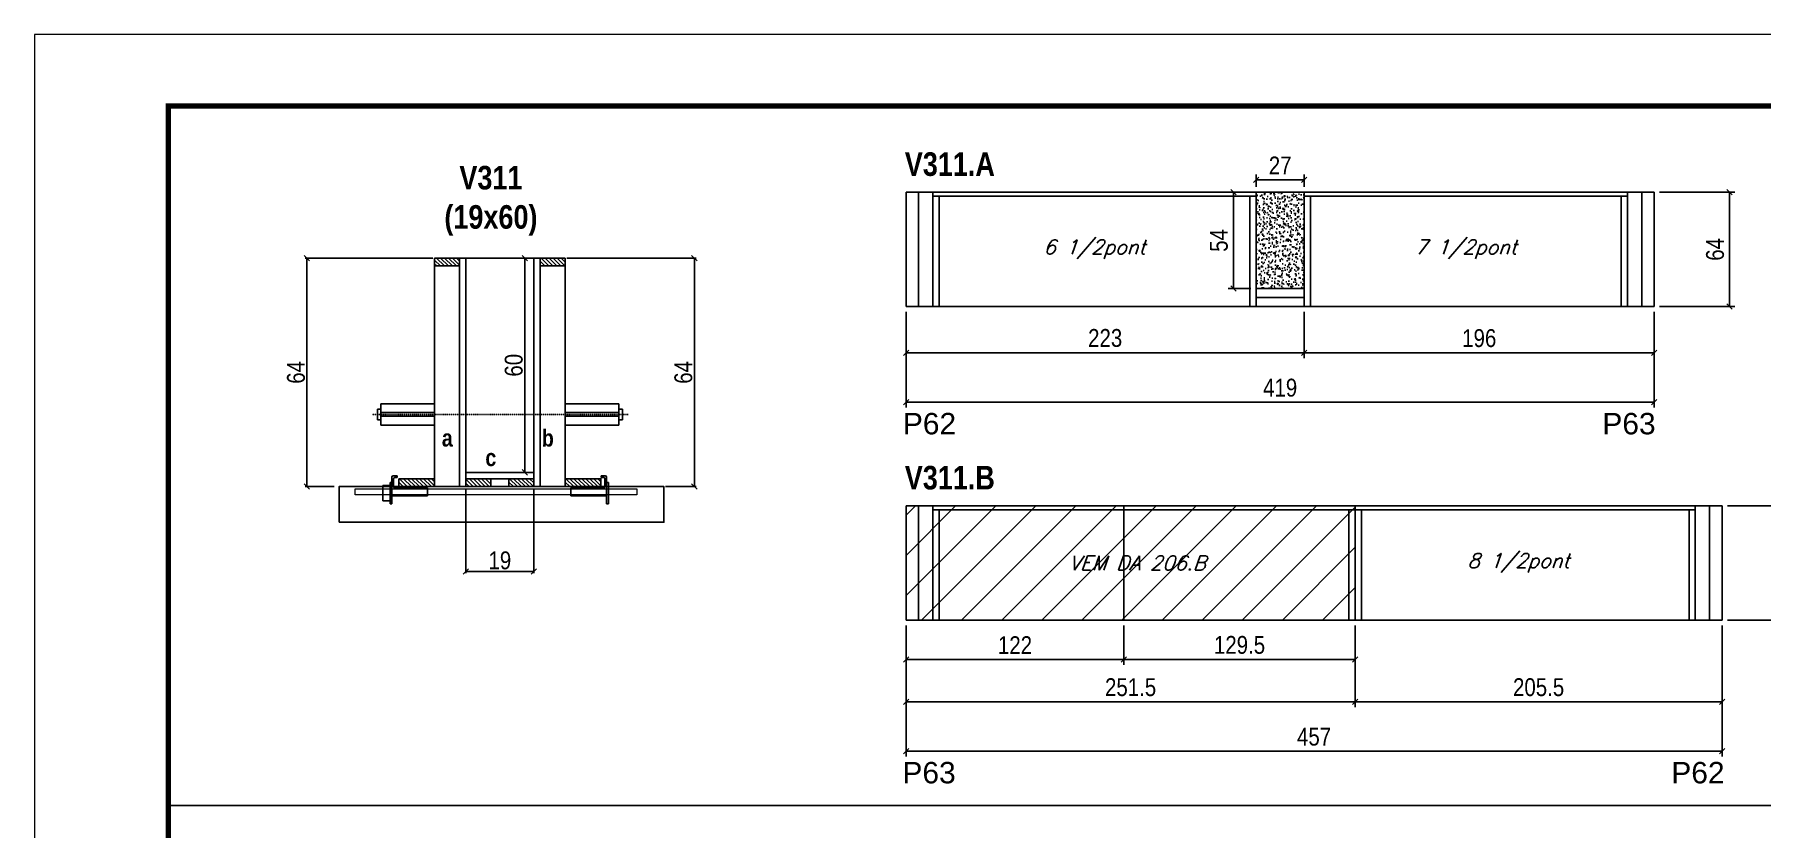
# Model space of a CAD drawing. Extents: x 3309 to 9590, y -2522 to 15424.
# Drawn here: x 4908 to 5875, y 11866 to 12311 of the extents above; entities that cross this region are included whole.
import ezdxf

# ---------------------------------------------------------------- set-up
doc = ezdxf.new("R2010")
doc.units = 0
doc.linetypes.add('DASHED', pattern=[0.75, 0.5, -0.25])
doc.linetypes.add('HIDDEN', pattern=[0.375, 0.25, -0.125])
for name, color, linetype in [('5', 5, 'Continuous'), ('barrote', 251, 'Continuous'), ('COTA', 241, 'Continuous'), ('detalhes', 4, 'Continuous'), ('NOMENCLATURA', 7, 'Continuous'), ('Painéis', 200, 'Continuous'), ('presilha', 1, 'Continuous'), ('SARR_2.2x10', 60, 'Continuous'), ('SARR_2.2x7', 40, 'Continuous'), ('SARR_3.5x7', 81, 'Continuous'), ('TENSOR', 3, 'Continuous'), ('texto', 7, 'Continuous')]:
    doc.layers.add(name, color=color, linetype=linetype)
for name, color, linetype, lineweight in [('CONCRETO', 251, 'Continuous', 25), ('Folhas', 255, 'Continuous', 9), ('Hachura', 251, 'Continuous', 9), ('SARRAFO DE PRESSAO', 251, 'DASHED', 9), ('SCO-___-LAJ', 2, 'Continuous', 0)]:
    doc.layers.add(name, color=color, linetype=linetype, lineweight=lineweight)
doc.styles.add('COTA TECNICA', font='techl___.ttf', dxfattribs={"height": 10})
doc.styles.add('COTA TECNICA 2X', font='techl___.ttf', dxfattribs={"height": 10})
doc.styles.add('Romans', font='romans.shx')
doc.styles.get("Standard").update_dxf_attribs({"font": 'arial.ttf'})
doc.styles.add('TECNICA', font='techb___.ttf', dxfattribs={"height": 10})
doc.dimstyles.new('PAINEL', dxfattribs={"dimtxt": 10, "dimasz": 3, "dimexe": 3, "dimexo": 3, "dimgap": 3, "dimtad": 1, "dimdec": 1, "dimzin": 12, "dimdsep": 46, "dimtxsty": 'COTA TECNICA', "dimblk1": 'OBLIQUE', "dimblk2": 'OBLIQUE', "dimsah": 1, "dimcen": 0.9, "dimclrd": 4, "dimclre": 4, "dimclrt": 240, "dimadec": 1, "dimazin": 3, "dimtfac": 1, "dimtdec": 1, "dimtmove": 0, "dimatfit": 3, "dimfxl": 1, "dimtolj": 1, "dimtzin": 12, "dimarcsym": 0})
doc.dimstyles.new('SECAO', dxfattribs={"dimscale": 0.333333, "dimtxt": 5, "dimasz": 9, "dimexe": 3, "dimexo": 3, "dimgap": 3, "dimtad": 1, "dimdec": 1, "dimlfac": 0.5, "dimzin": 12, "dimdsep": 46, "dimtxsty": 'COTA TECNICA 2X', "dimblk1": 'OBLIQUE', "dimblk2": 'OBLIQUE', "dimsah": 1, "dimcen": 0.9, "dimclrd": 4, "dimclre": 4, "dimclrt": 240, "dimadec": 1, "dimazin": 3, "dimtfac": 1, "dimtdec": 1, "dimtmove": 0, "dimatfit": 3, "dimfxl": 1, "dimtolj": 1, "dimtzin": 12, "dimarcsym": 0})
pattern_1 = [(135, (38384.996, -111454.7385), (-1.122532015, -1.122532015), [])]

# ---------------------------------------------------------------- blocks, each defined once
blk = doc.blocks.new('9999999999')
at = {"layer": 'Folhas'}
blk.add_lwpolyline([(98138.98, 34190.21), (99623.98, 34190.21), (99623.98, 35240.21), (98138.98, 35240.21)], close=True, dxfattribs=at)
at = {"layer": 'Folhas', "color": 30, "const_width": 3}
blk.add_lwpolyline([(98213.98, 34230.21), (99583.98, 34230.21), (99583.98, 35200.21), (98213.98, 35200.21)], close=True, dxfattribs=at)
blk = doc.blocks.new('_Oblique')
at = {"color": 0, "linetype": 'ByBlock', "lineweight": -2}
blk.add_line((-0.5, -0.5), (0.5, 0.5), dxfattribs=at)
blk = doc.blocks.new('*D1234')
at = {"layer": 'COTA', "color": 4, "lineweight": -2, "transparency": 16777216}
for p, q in [((5149.46, 12056.43), (5149.46, 12008.96)), ((5187.46, 12056.43), (5187.46, 12008.96)), ((5187.46, 12009.96), (5149.46, 12009.96))]:
    blk.add_line(p, q, dxfattribs=at)
at = {"layer": 'Defpoints', "color": 0, "transparency": 16777216}
for p in [(5149.46, 12057.43), (5187.46, 12057.43), (5149.46, 12009.96)]:
    blk.add_point(p, dxfattribs=at)
at = {"layer": 'COTA', "color": 4, "lineweight": -2, "transparency": 16777216, "xscale": 3, "yscale": 3, "zscale": 3, "rotation": 180}
blk.add_blockref('_Oblique', (5149.46, 12009.96), dxfattribs=at)
at = {"layer": 'COTA', "color": 4, "lineweight": -2, "transparency": 16777216, "xscale": 3, "yscale": 3, "zscale": 3}
blk.add_blockref('_Oblique', (5187.46, 12009.96), dxfattribs=at)
at = {"layer": 'COTA', "color": 240, "transparency": 16777216, "insert": (5168.46, 12016.05), "char_height": 10, "attachment_point": 5, "style": 'COTA TECNICA 2X'}
blk.add_mtext('\\A1;19', dxfattribs=at)
blk = doc.blocks.new('PRESILHA METÁLICA 1')
at = {"layer": 'presilha'}
for p, q in [((6, 15.5), (7.5, 15.5)), ((6, -2.5), (6, 15.5)), ((7.5, 10.6), (7.5, 19.9)), ((7.5, 15.5), (7.5, -2.5)), ((12, 21), (8.6, 21)), ((9, 11.6), (9, 18.9)), ((12, 19.5), (9.6, 19.5)), ((12, 21), (12, 19.5)), ((0, 13), (6, 13)), ((0, 13), (0, 0)), ((6, 0), (0, 0)), ((6, 13), (6, 0)), ((37.5, 4.1), (7.5, 4.1)), ((37.5, 11), (9.6, 11)), ((37.5, 11), (37.5, 4.1)), ((7.5, -2.5), (6, -2.5))]:
    blk.add_line(p, q, dxfattribs=at)
for centre, radius, start, end in [((8.6, 19.9), 1.14, 90, 180), ((9.6, 18.9), 0.57, 90, 180), ((9.6, 11.6), 0.57, 180, 270)]:
    blk.add_arc(centre, radius, start, end, dxfattribs=at)
blk = doc.blocks.new('PRESILHA METÁLICA 2')
at = {"layer": 'presilha'}
for p, q in [((-5.2, 23.5), (-5.2, 22)), ((-5.2, 23.5), (-1.9, 23.5)), ((-5.2, 22), (-2.8, 22)), ((-2.2, 14.1), (-2.2, 21.4)), ((0.8, 18), (-0.8, 18)), ((-0.8, 18), (-0.8, 0)), ((-0.8, 14.6), (-0.8, 22.4)), ((0.8, 0), (0.8, 18)), ((-30.8, 13.5), (-30.8, 6.6)), ((-30.8, 13.5), (-2.8, 13.5)), ((-30.8, 6.6), (-0.8, 6.6)), ((-0.8, 0), (0.8, 0))]:
    blk.add_line(p, q, dxfattribs=at)
for centre, radius, start, end in [((-2.8, 21.4), 0.57, 0, 90), ((-1.9, 22.4), 1.14, 0, 90), ((-2.8, 14.1), 0.57, 270, 0)]:
    blk.add_arc(centre, radius, start, end, dxfattribs=at)
blk = doc.blocks.new('*D1235')
at = {"layer": 'COTA', "color": 4, "lineweight": -2, "transparency": 16777216}
for p, q in [((5130.86, 12185.43), (5059.41, 12185.43)), ((5060.41, 12185.43), (5060.41, 12057.43)), ((5075.64, 12057.43), (5059.41, 12057.43))]:
    blk.add_line(p, q, dxfattribs=at)
at = {"layer": 'Defpoints', "color": 0, "transparency": 16777216}
for p in [(5131.86, 12185.43), (5060.41, 12057.43), (5076.64, 12057.43)]:
    blk.add_point(p, dxfattribs=at)
at = {"layer": 'COTA', "color": 4, "lineweight": -2, "transparency": 16777216, "xscale": 3, "yscale": 3, "zscale": 3}
for p, rotation in [((5060.41, 12185.43), 90), ((5060.41, 12057.43), 270)]:
    blk.add_blockref('_Oblique', p, dxfattribs=dict(at, rotation=rotation))
at = {"layer": 'COTA', "color": 240, "transparency": 16777216, "insert": (5054.31, 12121.43), "char_height": 10, "attachment_point": 5, "rotation": 90, "style": 'COTA TECNICA 2X'}
blk.add_mtext('\\A1;64', dxfattribs=at)
blk = doc.blocks.new('*D1236')
at = {"layer": 'COTA', "color": 4, "lineweight": -2, "transparency": 16777216}
for p, q in [((5206.06, 12185.43), (5278.38, 12185.43)), ((5277.38, 12185.43), (5277.38, 12057.43)), ((5261.27, 12057.43), (5278.38, 12057.43))]:
    blk.add_line(p, q, dxfattribs=at)
at = {"layer": 'Defpoints', "color": 0, "transparency": 16777216}
for p in [(5205.06, 12185.43), (5260.27, 12057.43), (5277.38, 12057.43)]:
    blk.add_point(p, dxfattribs=at)
at = {"layer": 'COTA', "color": 4, "lineweight": -2, "transparency": 16777216, "xscale": 3, "yscale": 3, "zscale": 3}
for p, rotation in [((5277.38, 12185.43), 90), ((5277.38, 12057.43), 270)]:
    blk.add_blockref('_Oblique', p, dxfattribs=dict(at, rotation=rotation))
at = {"layer": 'COTA', "color": 240, "transparency": 16777216, "insert": (5271.27, 12121.43), "char_height": 10, "attachment_point": 5, "rotation": 90, "style": 'COTA TECNICA 2X'}
blk.add_mtext('\\A1;64', dxfattribs=at)
blk = doc.blocks.new('*D1237')
at = {"layer": 'COTA', "color": 4, "lineweight": -2, "transparency": 16777216}
for p, q in [((5186.46, 12185.43), (5181.38, 12185.43)), ((5182.38, 12065.43), (5182.38, 12185.43)), ((5186.46, 12065.43), (5181.38, 12065.43))]:
    blk.add_line(p, q, dxfattribs=at)
at = {"layer": 'Defpoints', "color": 0, "transparency": 16777216}
for p in [(5182.38, 12185.43), (5187.46, 12185.43), (5187.46, 12065.43)]:
    blk.add_point(p, dxfattribs=at)
at = {"layer": 'COTA', "color": 4, "lineweight": -2, "transparency": 16777216, "xscale": 3, "yscale": 3, "zscale": 3}
for p, rotation in [((5182.38, 12185.43), 90), ((5182.38, 12065.43), 270)]:
    blk.add_blockref('_Oblique', p, dxfattribs=dict(at, rotation=rotation))
at = {"layer": 'COTA', "color": 240, "transparency": 16777216, "insert": (5176.28, 12125.43), "char_height": 10, "attachment_point": 5, "rotation": 90, "style": 'COTA TECNICA 2X'}
blk.add_mtext('\\A1;60', dxfattribs=at)
blk = doc.blocks.new('*D1238')
at = {"layer": 'COTA', "color": 4, "linetype": 'ByBlock', "lineweight": -2, "transparency": 16777216}
for p, q in [((5618.96, 12155.35), (5618.96, 12129.43)), ((5814.96, 12155.35), (5814.96, 12129.43)), ((5814.96, 12132.43), (5618.96, 12132.43))]:
    blk.add_line(p, q, dxfattribs=at)
at = {"layer": 'Defpoints', "color": 0, "linetype": 'ByBlock', "transparency": 16777216}
for p in [(5618.96, 12158.35), (5814.96, 12158.35), (5618.96, 12132.43)]:
    blk.add_point(p, dxfattribs=at)
at = {"layer": 'COTA', "color": 4, "linetype": 'ByBlock', "lineweight": -2, "transparency": 16777216, "xscale": 3, "yscale": 3, "zscale": 3, "rotation": 180}
blk.add_blockref('_Oblique', (5618.96, 12132.43), dxfattribs=at)
at = {"layer": 'COTA', "color": 4, "linetype": 'ByBlock', "lineweight": -2, "transparency": 16777216, "xscale": 3, "yscale": 3, "zscale": 3}
blk.add_blockref('_Oblique', (5814.96, 12132.43), dxfattribs=at)
at = {"layer": 'COTA', "color": 240, "linetype": 'ByBlock', "transparency": 16777216, "insert": (5716.96, 12140.56), "char_height": 10, "attachment_point": 5, "style": 'COTA TECNICA'}
blk.add_mtext('\\A1;196', dxfattribs=at)
blk = doc.blocks.new('*D1239')
at = {"layer": 'COTA', "color": 4, "linetype": 'ByBlock', "lineweight": -2, "transparency": 16777216}
for p, q in [((5395.96, 12155.35), (5395.96, 12129.43)), ((5618.96, 12155.35), (5618.96, 12129.43)), ((5618.96, 12132.43), (5395.96, 12132.43))]:
    blk.add_line(p, q, dxfattribs=at)
at = {"layer": 'Defpoints', "color": 0, "linetype": 'ByBlock', "transparency": 16777216}
for p in [(5395.96, 12158.35), (5618.96, 12158.35), (5395.96, 12132.43)]:
    blk.add_point(p, dxfattribs=at)
at = {"layer": 'COTA', "color": 4, "linetype": 'ByBlock', "lineweight": -2, "transparency": 16777216, "xscale": 3, "yscale": 3, "zscale": 3, "rotation": 180}
blk.add_blockref('_Oblique', (5395.96, 12132.43), dxfattribs=at)
at = {"layer": 'COTA', "color": 4, "linetype": 'ByBlock', "lineweight": -2, "transparency": 16777216, "xscale": 3, "yscale": 3, "zscale": 3}
blk.add_blockref('_Oblique', (5618.96, 12132.43), dxfattribs=at)
at = {"layer": 'COTA', "color": 240, "linetype": 'ByBlock', "transparency": 16777216, "insert": (5507.46, 12140.65), "char_height": 10, "attachment_point": 5, "style": 'COTA TECNICA'}
blk.add_mtext('\\A1;223', dxfattribs=at)
blk = doc.blocks.new('*D1240')
at = {"layer": 'COTA', "color": 4, "linetype": 'ByBlock', "lineweight": -2, "transparency": 16777216}
for p, q in [((5395.96, 12155.35), (5395.96, 12101.72)), ((5814.96, 12155.35), (5814.96, 12101.72)), ((5814.96, 12104.72), (5395.96, 12104.72))]:
    blk.add_line(p, q, dxfattribs=at)
at = {"layer": 'Defpoints', "color": 0, "linetype": 'ByBlock', "transparency": 16777216}
for p in [(5395.96, 12158.35), (5814.96, 12158.35), (5395.96, 12104.72)]:
    blk.add_point(p, dxfattribs=at)
at = {"layer": 'COTA', "color": 4, "linetype": 'ByBlock', "lineweight": -2, "transparency": 16777216, "xscale": 3, "yscale": 3, "zscale": 3, "rotation": 180}
blk.add_blockref('_Oblique', (5395.96, 12104.72), dxfattribs=at)
at = {"layer": 'COTA', "color": 4, "linetype": 'ByBlock', "lineweight": -2, "transparency": 16777216, "xscale": 3, "yscale": 3, "zscale": 3}
blk.add_blockref('_Oblique', (5814.96, 12104.72), dxfattribs=at)
at = {"layer": 'COTA', "color": 240, "linetype": 'ByBlock', "transparency": 16777216, "insert": (5605.46, 12112.82), "char_height": 10, "attachment_point": 5, "style": 'COTA TECNICA'}
blk.add_mtext('\\A1;419', dxfattribs=at)
blk = doc.blocks.new('*D1241')
at = {"layer": 'COTA', "color": 4, "lineweight": -2, "transparency": 16777216}
for p, q in [((5588.96, 12222.35), (5576.27, 12222.35)), ((5579.27, 12222.35), (5579.27, 12168.35)), ((5588.96, 12168.35), (5576.27, 12168.35))]:
    blk.add_line(p, q, dxfattribs=at)
at = {"layer": 'Defpoints', "color": 0, "transparency": 16777216}
for p in [(5591.96, 12222.35), (5579.27, 12168.35), (5591.96, 12168.35)]:
    blk.add_point(p, dxfattribs=at)
at = {"layer": 'COTA', "color": 4, "lineweight": -2, "transparency": 16777216, "xscale": 3, "yscale": 3, "zscale": 3}
for p, rotation in [((5579.27, 12222.35), 90), ((5579.27, 12168.35), 270)]:
    blk.add_blockref('_Oblique', p, dxfattribs=dict(at, rotation=rotation))
at = {"layer": 'COTA', "color": 240, "transparency": 16777216, "insert": (5571.17, 12195.35), "char_height": 10, "attachment_point": 5, "rotation": 90, "style": 'COTA TECNICA'}
blk.add_mtext('\\A1;54', dxfattribs=at)
blk = doc.blocks.new('*D1242')
at = {"layer": 'COTA', "color": 4, "lineweight": -2, "transparency": 16777216}
for p, q in [((5591.96, 12225.35), (5591.96, 12232.28)), ((5591.96, 12229.28), (5618.96, 12229.28)), ((5618.96, 12225.35), (5618.96, 12232.28))]:
    blk.add_line(p, q, dxfattribs=at)
at = {"layer": 'Defpoints', "color": 0, "transparency": 16777216}
for p in [(5618.96, 12229.28), (5591.96, 12222.35), (5618.96, 12222.35)]:
    blk.add_point(p, dxfattribs=at)
at = {"layer": 'COTA', "color": 4, "lineweight": -2, "transparency": 16777216, "xscale": 3, "yscale": 3, "zscale": 3, "rotation": 180}
blk.add_blockref('_Oblique', (5591.96, 12229.28), dxfattribs=at)
at = {"layer": 'COTA', "color": 4, "lineweight": -2, "transparency": 16777216, "xscale": 3, "yscale": 3, "zscale": 3}
blk.add_blockref('_Oblique', (5618.96, 12229.28), dxfattribs=at)
at = {"layer": 'COTA', "color": 240, "transparency": 16777216, "insert": (5605.46, 12237.35), "char_height": 10, "attachment_point": 5, "style": 'COTA TECNICA'}
blk.add_mtext('\\A1;27', dxfattribs=at)
blk = doc.blocks.new('*D1243')
at = {"layer": 'COTA', "color": 4, "lineweight": -2, "transparency": 16777216}
for p, q in [((5817.96, 12222.35), (5860.16, 12222.35)), ((5857.16, 12222.35), (5857.16, 12158.35)), ((5817.96, 12158.35), (5860.16, 12158.35))]:
    blk.add_line(p, q, dxfattribs=at)
at = {"layer": 'Defpoints', "color": 0, "transparency": 16777216}
for p in [(5814.96, 12222.35), (5814.96, 12158.35), (5857.16, 12158.35)]:
    blk.add_point(p, dxfattribs=at)
at = {"layer": 'COTA', "color": 4, "lineweight": -2, "transparency": 16777216, "xscale": 3, "yscale": 3, "zscale": 3}
for p, rotation in [((5857.16, 12222.35), 90), ((5857.16, 12158.35), 270)]:
    blk.add_blockref('_Oblique', p, dxfattribs=dict(at, rotation=rotation))
at = {"layer": 'COTA', "color": 240, "transparency": 16777216, "insert": (5849.06, 12190.35), "char_height": 10, "attachment_point": 5, "rotation": 90, "style": 'COTA TECNICA'}
blk.add_mtext('\\A1;64', dxfattribs=at)
blk = doc.blocks.new('*D1244')
at = {"layer": 'COTA', "color": 4, "linetype": 'ByBlock', "lineweight": -2, "transparency": 16777216}
for p, q in [((5647.46, 11979.67), (5647.46, 11933.9)), ((5852.96, 11979.67), (5852.96, 11933.9)), ((5852.96, 11936.9), (5647.46, 11936.9))]:
    blk.add_line(p, q, dxfattribs=at)
at = {"layer": 'Defpoints', "color": 0, "linetype": 'ByBlock', "transparency": 16777216}
for p in [(5647.46, 11982.67), (5852.96, 11982.67), (5647.46, 11936.9)]:
    blk.add_point(p, dxfattribs=at)
at = {"layer": 'COTA', "color": 4, "linetype": 'ByBlock', "lineweight": -2, "transparency": 16777216, "xscale": 3, "yscale": 3, "zscale": 3, "rotation": 180}
blk.add_blockref('_Oblique', (5647.46, 11936.9), dxfattribs=at)
at = {"layer": 'COTA', "color": 4, "linetype": 'ByBlock', "lineweight": -2, "transparency": 16777216, "xscale": 3, "yscale": 3, "zscale": 3}
blk.add_blockref('_Oblique', (5852.96, 11936.9), dxfattribs=at)
at = {"layer": 'COTA', "color": 240, "linetype": 'ByBlock', "transparency": 16777216, "insert": (5750.21, 11945.01), "char_height": 10, "attachment_point": 5, "style": 'COTA TECNICA'}
blk.add_mtext('\\A1;205.5', dxfattribs=at)
blk = doc.blocks.new('*D1245')
at = {"layer": 'COTA', "color": 4, "linetype": 'ByBlock', "lineweight": -2, "transparency": 16777216}
for p, q in [((5395.96, 11979.67), (5395.96, 11933.9)), ((5647.46, 11979.67), (5647.46, 11933.9)), ((5647.46, 11936.9), (5395.96, 11936.9))]:
    blk.add_line(p, q, dxfattribs=at)
at = {"layer": 'Defpoints', "color": 0, "linetype": 'ByBlock', "transparency": 16777216}
for p in [(5395.96, 11982.67), (5647.46, 11982.67), (5395.96, 11936.9)]:
    blk.add_point(p, dxfattribs=at)
at = {"layer": 'COTA', "color": 4, "linetype": 'ByBlock', "lineweight": -2, "transparency": 16777216, "xscale": 3, "yscale": 3, "zscale": 3, "rotation": 180}
blk.add_blockref('_Oblique', (5395.96, 11936.9), dxfattribs=at)
at = {"layer": 'COTA', "color": 4, "linetype": 'ByBlock', "lineweight": -2, "transparency": 16777216, "xscale": 3, "yscale": 3, "zscale": 3}
blk.add_blockref('_Oblique', (5647.46, 11936.9), dxfattribs=at)
at = {"layer": 'COTA', "color": 240, "linetype": 'ByBlock', "transparency": 16777216, "insert": (5521.71, 11945.01), "char_height": 10, "attachment_point": 5, "style": 'COTA TECNICA'}
blk.add_mtext('\\A1;251.5', dxfattribs=at)
blk = doc.blocks.new('*D1246')
at = {"layer": 'COTA', "color": 4, "linetype": 'ByBlock', "lineweight": -2, "transparency": 16777216}
for p, q in [((5395.96, 11979.67), (5395.96, 11906.2)), ((5852.96, 11979.67), (5852.96, 11906.2)), ((5852.96, 11909.2), (5395.96, 11909.2))]:
    blk.add_line(p, q, dxfattribs=at)
at = {"layer": 'Defpoints', "color": 0, "linetype": 'ByBlock', "transparency": 16777216}
for p in [(5395.96, 11982.67), (5852.96, 11982.67), (5395.96, 11909.2)]:
    blk.add_point(p, dxfattribs=at)
at = {"layer": 'COTA', "color": 4, "linetype": 'ByBlock', "lineweight": -2, "transparency": 16777216, "xscale": 3, "yscale": 3, "zscale": 3, "rotation": 180}
blk.add_blockref('_Oblique', (5395.96, 11909.2), dxfattribs=at)
at = {"layer": 'COTA', "color": 4, "linetype": 'ByBlock', "lineweight": -2, "transparency": 16777216, "xscale": 3, "yscale": 3, "zscale": 3}
blk.add_blockref('_Oblique', (5852.96, 11909.2), dxfattribs=at)
at = {"layer": 'COTA', "color": 240, "linetype": 'ByBlock', "transparency": 16777216, "insert": (5624.46, 11917.3), "char_height": 10, "attachment_point": 5, "style": 'COTA TECNICA'}
blk.add_mtext('\\A1;457', dxfattribs=at)
blk = doc.blocks.new('*D1247')
at = {"layer": 'COTA', "color": 4, "lineweight": -2, "transparency": 16777216}
for p, q in [((5855.96, 12046.67), (5898.16, 12046.67)), ((5895.16, 12046.67), (5895.16, 11982.67)), ((5855.96, 11982.67), (5898.16, 11982.67))]:
    blk.add_line(p, q, dxfattribs=at)
at = {"layer": 'Defpoints', "color": 0, "transparency": 16777216}
for p in [(5852.96, 12046.67), (5852.96, 11982.67), (5895.16, 11982.67)]:
    blk.add_point(p, dxfattribs=at)
at = {"layer": 'COTA', "color": 4, "lineweight": -2, "transparency": 16777216, "xscale": 3, "yscale": 3, "zscale": 3}
for p, rotation in [((5895.16, 12046.67), 90), ((5895.16, 11982.67), 270)]:
    blk.add_blockref('_Oblique', p, dxfattribs=dict(at, rotation=rotation))
at = {"layer": 'COTA', "color": 240, "transparency": 16777216, "insert": (5887.06, 12014.67), "char_height": 10, "attachment_point": 5, "rotation": 90, "style": 'COTA TECNICA'}
blk.add_mtext('\\A1;64', dxfattribs=at)
blk = doc.blocks.new('*D1805')
at = {"layer": 'COTA', "color": 4, "lineweight": -2, "transparency": 16777216}
for p, q in [((5395.96, 11979.67), (5395.96, 11957.56)), ((5517.96, 11979.67), (5517.96, 11957.56)), ((5395.96, 11960.56), (5517.96, 11960.56))]:
    blk.add_line(p, q, dxfattribs=at)
at = {"layer": 'Defpoints', "color": 0, "transparency": 16777216}
for p in [(5395.96, 11982.67), (5517.96, 11982.67), (5517.96, 11960.56)]:
    blk.add_point(p, dxfattribs=at)
at = {"layer": 'COTA', "color": 4, "lineweight": -2, "transparency": 16777216, "xscale": 3, "yscale": 3, "zscale": 3, "rotation": 180}
blk.add_blockref('_Oblique', (5395.96, 11960.56), dxfattribs=at)
at = {"layer": 'COTA', "color": 4, "lineweight": -2, "transparency": 16777216, "xscale": 3, "yscale": 3, "zscale": 3}
blk.add_blockref('_Oblique', (5517.96, 11960.56), dxfattribs=at)
at = {"layer": 'COTA', "color": 240, "transparency": 16777216, "insert": (5456.96, 11968.61), "char_height": 10, "attachment_point": 5, "style": 'COTA TECNICA'}
blk.add_mtext('\\A1;122', dxfattribs=at)
blk = doc.blocks.new('*D1806')
at = {"layer": 'COTA', "color": 4, "lineweight": -2, "transparency": 16777216}
for p, q in [((5517.96, 11979.67), (5517.96, 11957.56)), ((5647.46, 11979.67), (5647.46, 11957.56)), ((5517.96, 11960.56), (5647.46, 11960.56))]:
    blk.add_line(p, q, dxfattribs=at)
at = {"layer": 'Defpoints', "color": 0, "transparency": 16777216}
for p in [(5517.96, 11982.67), (5647.46, 11982.67), (5647.46, 11960.56)]:
    blk.add_point(p, dxfattribs=at)
at = {"layer": 'COTA', "color": 4, "lineweight": -2, "transparency": 16777216, "xscale": 3, "yscale": 3, "zscale": 3, "rotation": 180}
blk.add_blockref('_Oblique', (5517.96, 11960.56), dxfattribs=at)
at = {"layer": 'COTA', "color": 4, "lineweight": -2, "transparency": 16777216, "xscale": 3, "yscale": 3, "zscale": 3}
blk.add_blockref('_Oblique', (5647.46, 11960.56), dxfattribs=at)
at = {"layer": 'COTA', "color": 240, "transparency": 16777216, "insert": (5582.71, 11968.69), "char_height": 10, "attachment_point": 5, "style": 'COTA TECNICA'}
blk.add_mtext('\\A1;129.5', dxfattribs=at)

msp = doc.modelspace()

# ---------------------------------------------------------------- hatches: boundary and pattern name
at = {"layer": 'COTA'}
h = msp.add_hatch(dxfattribs=at)
h.set_pattern_fill('AR-CONC', color=256, scale=0.03)
h.paths.add_polyline_path([(5591.96, 12168.35), (5618.96, 12168.35), (5618.96, 12222.35), (5591.96, 12222.35)])
at = {"layer": 'Hachura', "linetype": 'ByBlock'}
h = msp.add_hatch(dxfattribs=at)
h.set_pattern_fill('ANSI31', color=256, scale=5)
h.paths.add_polyline_path([(5517.96, 12046.67), (5395.96, 12046.67), (5395.96, 11982.67), (5517.96, 11982.67)])
h.paths.add_polyline_path([(5647.46, 12046.67), (5517.96, 12046.67), (5517.96, 11982.67), (5647.46, 11982.67)])
at = {"layer": 'SARR_2.2x10'}
h = msp.add_hatch(dxfattribs=at)
h.set_pattern_fill('ANSI31', color=256, scale=0.5, angle=90)
h.set_pattern_definition([(135, (38305.396, -111454.7385), (-1.122532015, -1.122532015), [])])
h.paths.add_polyline_path([(5111.86, 12061.83), (5111.86, 12057.43), (5131.86, 12057.43), (5131.86, 12061.83)])
h = msp.add_hatch(dxfattribs=at)
h.set_pattern_fill('ANSI31', color=256, scale=0.5, angle=90)
h.set_pattern_definition([(135, (38398.596, -111454.7385), (-1.122532015, -1.122532015), [])])
h.paths.add_polyline_path([(5205.06, 12061.83), (5205.06, 12057.43), (5225.06, 12057.43), (5225.06, 12061.83)])
at = {"layer": 'SARR_2.2x7'}
h = msp.add_hatch(dxfattribs=at)
h.set_pattern_fill('ANSI31', color=256, scale=0.5, angle=90)
h.set_pattern_definition([(135, (38319.396, -111331.1385), (-1.122532015, -1.122532015), [])])
h.paths.add_polyline_path([(5145.86, 12185.43), (5145.86, 12181.03), (5131.86, 12181.03), (5131.86, 12185.43)])
h = msp.add_hatch(dxfattribs=at)
h.set_pattern_fill('ANSI31', color=256, scale=0.5, angle=90)
h.set_pattern_definition([(135, (38299.396, -111331.1385), (-1.122532015, -1.122532015), [])])
h.paths.add_polyline_path([(5191.06, 12185.43), (5191.06, 12181.03), (5205.06, 12181.03), (5205.06, 12185.43)])
h = msp.add_hatch(dxfattribs=at)
h.set_pattern_fill('ANSI31', color=256, scale=0.5, angle=90)
h.set_pattern_definition(pattern_1)
h.paths.add_polyline_path([(5163.46, 12057.43), (5163.46, 12061.83), (5149.46, 12061.83), (5149.46, 12057.43)])
h = msp.add_hatch(dxfattribs=at)
h.set_pattern_fill('ANSI31', color=256, scale=0.5, angle=90)
h.set_pattern_definition(pattern_1)
h.paths.add_polyline_path([(5173.46, 12061.83), (5173.46, 12057.43), (5187.46, 12057.43), (5187.46, 12061.83)])

# ---------------------------------------------------------------- linework, layer by layer
at = {"ltscale": 3}
for p, q in [((5099.86, 12100.88), (5099.86, 12094.88)), ((5101.86, 12100.88), (5099.86, 12100.88)), ((5101.86, 12103.88), (5101.86, 12091.88)), ((5101.86, 12103.88), (5131.86, 12103.88)), ((5235.06, 12103.88), (5205.06, 12103.88)), ((5235.06, 12103.88), (5235.06, 12091.88)), ((5237.06, 12100.88), (5235.06, 12100.88)), ((5237.06, 12100.88), (5237.06, 12094.88)), ((5101.86, 12094.88), (5099.86, 12094.88)), ((5131.86, 12098.88), (5101.86, 12098.88)), ((5131.86, 12096.88), (5101.86, 12096.88)), ((5101.86, 12091.88), (5131.86, 12091.88)), ((5205.06, 12098.88), (5235.06, 12098.88)), ((5205.06, 12096.88), (5235.06, 12096.88)), ((5235.06, 12091.88), (5205.06, 12091.88)), ((5235.06, 12094.88), (5237.06, 12094.88))]:
    msp.add_line(p, q, dxfattribs=at)
at = {"layer": 'barrote'}
msp.add_lwpolyline([(5078.4, 12037.43), (5260.32, 12037.43), (5260.32, 12057.43), (5078.4, 12057.43)], close=True, dxfattribs=at)
at = {"layer": 'CONCRETO', "linetype": 'Continuous'}
msp.add_line((5187.46, 12185.43), (5149.46, 12185.43), dxfattribs=at)
at = {"layer": 'COTA'}
for p, q in [((5591.96, 12222.35), (5618.96, 12222.35)), ((5591.96, 12168.35), (5591.96, 12158.35)), ((4982.87, 11878.83), (6352.87, 11878.83))]:
    msp.add_line(p, q, dxfattribs=at)
at = {"layer": 'detalhes', "color": 250}
msp.add_line((5078.4, 12037.43), (5078.4, 12057.43), dxfattribs=at)
at = {"layer": 'Painéis', "linetype": 'ByBlock'}
for p, q in [((5395.96, 12158.35), (5395.96, 12222.35)), ((5591.96, 12222.35), (5395.96, 12222.35)), ((5591.96, 12168.35), (5591.96, 12222.35)), ((5814.96, 12222.35), (5618.96, 12222.35)), ((5618.96, 12158.35), (5618.96, 12222.35)), ((5814.96, 12158.35), (5814.96, 12222.35)), ((5618.96, 12168.35), (5591.96, 12168.35)), ((5814.96, 12158.35), (5395.96, 12158.35)), ((5852.96, 12046.67), (5395.96, 12046.67)), ((5395.96, 11982.67), (5395.96, 12046.67)), ((5517.96, 11982.67), (5517.96, 12046.67)), ((5647.46, 11982.67), (5647.46, 12046.67)), ((5852.96, 11982.67), (5852.96, 12046.67)), ((5852.96, 11982.67), (5395.96, 11982.67))]:
    msp.add_line(p, q, dxfattribs=at)
at = {"layer": 'Painéis', "linetype": 'Continuous'}
for points in [[(5145.86, 12057.43), (5145.86, 12185.43), (5149.46, 12185.43), (5149.46, 12057.43)], [(5191.06, 12057.43), (5191.06, 12185.43), (5187.46, 12185.43), (5187.46, 12057.43)], [(5187.46, 12065.43), (5149.46, 12065.43), (5149.46, 12061.83), (5187.46, 12061.83)]]:
    msp.add_lwpolyline(points, close=True, dxfattribs=at)
at = {"layer": 'SARR_2.2x10'}
msp.add_line((5591.96, 12163.35), (5618.96, 12163.35), dxfattribs=at)
for points in [[(5111.86, 12061.83), (5131.86, 12061.83), (5131.86, 12057.43), (5111.86, 12057.43)], [(5205.06, 12061.83), (5225.06, 12061.83), (5225.06, 12057.43), (5205.06, 12057.43)]]:
    msp.add_lwpolyline(points, close=True, dxfattribs=at)
at = {"layer": 'SARR_2.2x7', "linetype": 'Continuous'}
for p, q in [((5402.96, 12158.35), (5402.96, 12222.35)), ((5591.96, 12220.15), (5410.96, 12220.15)), ((5799.96, 12220.15), (5618.96, 12220.15)), ((5807.96, 12158.35), (5807.96, 12222.35)), ((5402.96, 11982.67), (5402.96, 12046.67)), ((5647.46, 12044.47), (5410.96, 12044.47)), ((5837.96, 12044.47), (5647.46, 12044.47)), ((5845.96, 11982.67), (5845.96, 12046.67))]:
    msp.add_line(p, q, dxfattribs=at)
at = {"layer": 'SARR_2.2x7', "elevation": 0}
for points in [[(5131.86, 12185.43), (5145.86, 12185.43), (5145.86, 12181.03), (5131.86, 12181.03)], [(5205.06, 12185.43), (5191.06, 12185.43), (5191.06, 12181.03), (5205.06, 12181.03)]]:
    msp.add_lwpolyline(points, close=True, dxfattribs=at)
at = {"layer": 'SARR_2.2x7'}
for points in [[(5149.46, 12061.83), (5163.46, 12061.83), (5163.46, 12057.43), (5149.46, 12057.43)], [(5187.46, 12061.83), (5173.46, 12061.83), (5173.46, 12057.43), (5187.46, 12057.43)]]:
    msp.add_lwpolyline(points, close=True, dxfattribs=at)
at = {"layer": 'SARR_3.5x7'}
for p, q in [((5410.96, 12222.35), (5410.96, 12158.35)), ((5414.46, 12220.15), (5414.46, 12158.35)), ((5588.46, 12220.15), (5588.46, 12158.35)), ((5622.46, 12220.15), (5622.46, 12158.35)), ((5796.46, 12220.15), (5796.46, 12158.35)), ((5799.96, 12222.35), (5799.96, 12158.35)), ((5410.96, 12046.67), (5410.96, 11982.67)), ((5414.46, 12044.47), (5414.46, 11982.67)), ((5643.96, 12044.47), (5643.96, 11982.67)), ((5650.96, 12044.47), (5650.96, 11982.67)), ((5834.46, 12044.47), (5834.46, 11982.67)), ((5837.96, 12046.67), (5837.96, 11982.67))]:
    msp.add_line(p, q, dxfattribs=at)
for points in [[(5145.86, 12181.03), (5131.86, 12181.03), (5131.86, 12057.43), (5145.86, 12057.43)], [(5191.06, 12181.03), (5205.06, 12181.03), (5205.06, 12057.43), (5191.06, 12057.43)]]:
    msp.add_lwpolyline(points, close=True, dxfattribs=at)
at = {"layer": 'SCO-___-LAJ', "color": 1}
msp.add_lwpolyline([(5087.4, 12056.1), (5245.24, 12056.1), (5245.24, 12052.9), (5087.4, 12052.9)], close=True, dxfattribs=at)
at = {"layer": 'TENSOR', "linetype": 'HIDDEN', "ltscale": 0.5}
msp.add_line((5096.86, 12097.88), (5240.36, 12097.88), dxfattribs=at)

# ---------------------------------------------------------------- block references
at = {"layer": 'presilha', "xscale": 0.6666666666666666, "yscale": 0.6666666666666666, "zscale": 0.6666666666666666}
for name, p in [('PRESILHA METÁLICA 1', (5102.99, 12049.46)), ('PRESILHA METÁLICA 2', (5228.74, 12047.8))]:
    msp.add_blockref(name, p, dxfattribs=at)
at = {"layer": 'SARRAFO DE PRESSAO', "color": 6, "linetype": 'ByBlock'}
msp.add_blockref('9999999999', (-93231.11, -22929.5), dxfattribs=at)

# ---------------------------------------------------------------- texts
at = {"layer": '5', "linetype": 'Continuous'}
for s, rotation, p in [('P62', 0.00004, (5394.17, 12086.71)), ('P63', 0.00004, (5785.91, 12086.71)), ('P63', 359.99996, (5393.92, 11891.18)), ('P62', 359.99996, (5824.52, 11891.18))]:
    msp.add_text(s, height=12, rotation=rotation, dxfattribs=at).set_placement(p)
at = {"layer": 'detalhes', "style": 'TECNICA'}
for s, p in [('b', (5191.96, 12079.86)), ('a', (5135.98, 12079.87)), ('c', (5160.35, 12068.9))]:
    msp.add_text(s, height=9.6, dxfattribs=at).set_placement(p)
at = {"layer": 'NOMENCLATURA', "style": 'TECNICA'}
for s, p in [('V311.A', (5395.25, 12231.53)), ('V311.B', (5395.25, 12055.86))]:
    msp.add_text(s, height=13.2, dxfattribs=at).set_placement(p)
at = {"layer": 'NOMENCLATURA', "insert": (5163.46, 12237.13), "char_height": 13.2, "attachment_point": 2, "style": 'TECNICA'}
msp.add_mtext_dynamic_manual_height_columns('V311\\P(19x60)', width=300.2766, gutter_width=1, heights=[0], dxfattribs=at)
at = {"layer": 'texto', "color": 2, "char_height": 8, "attachment_point": 5, "style": 'Romans'}
for s, insert in [('{\\Q19;\\C256;6 1/2pont}', (5501.46, 12190.35)), ('{\\Q19;\\C256;7 1/2pont}', (5709.46, 12190.35)), ('{\\Q19;\\C256;VEM DA 206.B}', (5525.46, 12014.67)), ('{\\Q19;\\C256;8 1/2pont}', (5738.96, 12014.67))]:
    msp.add_mtext(s, dxfattribs=dict(at, insert=insert))

# ---------------------------------------------------------------- dimensions: what is measured, and where the dimension line sits
at = {"layer": 'COTA'}
for base, p1, p2, picture, middle in [((5618.96, 12229.28), (5591.96, 12222.35), (5618.96, 12222.35), '*D1242', (5605.46, 12237.35)), ((5517.96, 11960.56), (5395.96, 11982.67), (5517.96, 11982.67), '*D1805', (5456.96, 11968.61))]:
    dim = msp.add_linear_dim(base=base, p1=p1, p2=p2, dimstyle='PAINEL', dxfattribs=at)
    dim.commit()
    dim.dimension.update_dxf_attribs({"geometry": picture, "text_midpoint": middle})
for base, p1, p2, dimstyle, picture, middle in [((5579.27, 12168.35), (5591.96, 12222.35), (5591.96, 12168.35), 'PAINEL', '*D1241', (5571.17, 12195.35)), ((5857.16, 12158.35), (5814.96, 12222.35), (5814.96, 12158.35), 'PAINEL', '*D1243', (5849.06, 12190.35)), ((5060.41, 12057.43, 0), (5131.86, 12185.43), (5076.64, 12057.43, 0), 'SECAO', '*D1235', (5054.31, 12121.43, 0)), ((5182.38, 12185.43), (5187.46, 12065.43), (5187.46, 12185.43), 'SECAO', '*D1237', (5176.28, 12125.43)), ((5277.38, 12057.43, 0), (5205.06, 12185.43), (5260.27, 12057.43, 0), 'SECAO', '*D1236', (5271.27, 12121.43, 0)), ((5895.16, 11982.67), (5852.96, 12046.67), (5852.96, 11982.67), 'PAINEL', '*D1247', (5887.06, 12014.67))]:
    dim = msp.add_linear_dim(base=base, p1=p1, p2=p2, angle=90, dimstyle=dimstyle, dxfattribs=at)
    dim.commit()
    dim.dimension.update_dxf_attribs({"geometry": picture, "text_midpoint": middle})
at = {"layer": 'COTA', "linetype": 'ByBlock'}
for base, p1, p2, picture, middle in [((5395.96, 12132.43), (5618.96, 12158.35), (5395.96, 12158.35), '*D1239', (5507.46, 12140.65)), ((5395.96, 11936.9), (5647.46, 11982.67), (5395.96, 11982.67), '*D1245', (5521.71, 11945.01))]:
    dim = msp.add_linear_dim(base=base, p1=p1, p2=p2, angle=180, dimstyle='PAINEL', override={"dimtmove": 1}, dxfattribs=at)
    dim.commit()
    dim.dimension.update_dxf_attribs({"geometry": picture, "text_midpoint": middle})
for base, p1, p2, picture, middle in [((5395.96, 12104.72), (5814.96, 12158.35), (5395.96, 12158.35), '*D1240', (5605.46, 12112.82)), ((5618.96, 12132.43), (5814.96, 12158.35), (5618.96, 12158.35), '*D1238', (5716.96, 12140.56)), ((5395.96, 11909.2), (5852.96, 11982.67), (5395.96, 11982.67), '*D1246', (5624.46, 11917.3)), ((5647.46, 11936.9), (5852.96, 11982.67), (5647.46, 11982.67), '*D1244', (5750.21, 11945.01))]:
    dim = msp.add_linear_dim(base=base, p1=p1, p2=p2, angle=180, dimstyle='PAINEL', dxfattribs=at)
    dim.commit()
    dim.dimension.update_dxf_attribs({"geometry": picture, "text_midpoint": middle})
at = {"layer": 'COTA'}
dim = msp.add_linear_dim(base=(5149.46, 12009.96), p1=(5187.46, 12057.43), p2=(5149.46, 12057.43), angle=180, dimstyle='SECAO', dxfattribs=at)
dim.commit()
dim.dimension.update_dxf_attribs({"geometry": '*D1234', "text_midpoint": (5168.46, 12009.96), "dimtype": 160})
dim = msp.add_linear_dim(base=(5647.46, 11960.56), p1=(5517.96, 11982.67), p2=(5647.46, 11982.67), dimstyle='PAINEL', override={"dimtmove": 1}, dxfattribs=at)
dim.commit()
dim.dimension.update_dxf_attribs({"geometry": '*D1806', "text_midpoint": (5582.71, 11968.69)})

doc.saveas('drawing.dxf')
